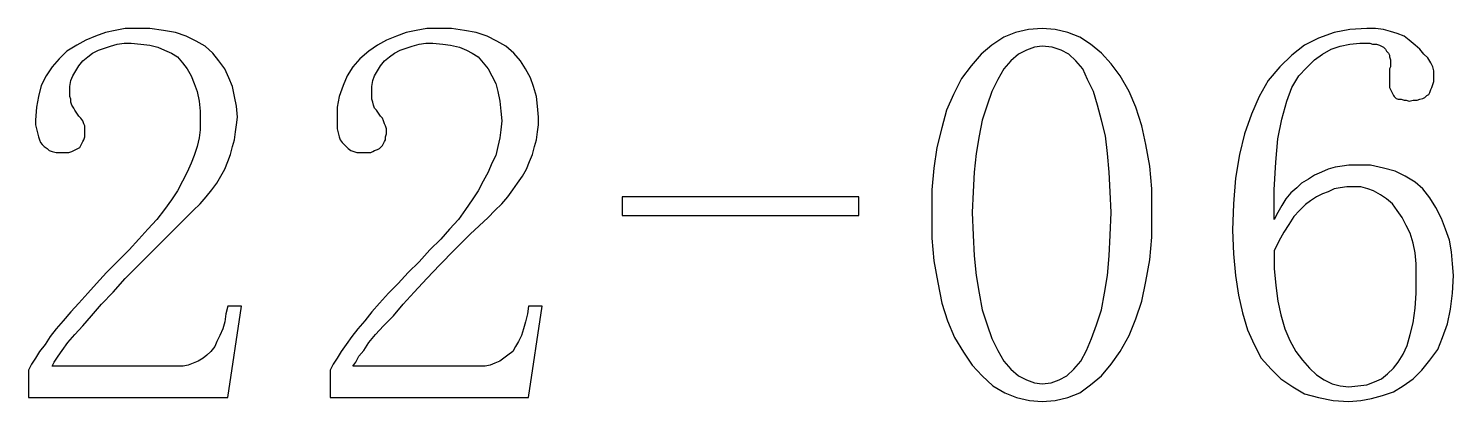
# Model space of a CAD drawing. Extents: x -210 to 210, y -160 to 160.
# Drawn here: x -171.51 to -157.06, y -139.45 to -135.66 of the extents above; entities that cross this region are included whole.
import ezdxf

# ---------------------------------------------------------------- set-up
doc = ezdxf.new("R2010")
doc.units = 0
doc.header["$MEASUREMENT"] = 0
doc.layers.get('0').update_dxf_attribs({"linetype": 'CONTINUOUS'})

msp = doc.modelspace()

# ---------------------------------------------------------------- linework, layer by layer
for points in [[(-169.77, -136.5), (-169.77, -136.6), (-169.77, -136.6), (-169.77, -136.69), (-169.77, -136.69), (-169.78, -136.77), (-169.78, -136.77), (-169.8, -136.86), (-169.8, -136.86), (-169.83, -136.95), (-169.83, -136.95), (-169.86, -137.03), (-169.86, -137.03), (-169.9, -137.12), (-169.9, -137.12), (-169.95, -137.21), (-169.95, -137.21), (-170, -137.31), (-170, -137.31), (-170.06, -137.4), (-170.06, -137.4), (-170.13, -137.5), (-170.13, -137.5), (-170.21, -137.6), (-170.21, -137.6), (-170.3, -137.7), (-170.3, -137.7), (-170.39, -137.8), (-170.39, -137.8), (-170.49, -137.91), (-170.49, -137.91), (-170.61, -138.03), (-170.61, -138.03), (-170.72, -138.14), (-170.72, -138.14), (-170.82, -138.25), (-170.82, -138.25), (-170.91, -138.35), (-170.91, -138.35), (-171, -138.45), (-171, -138.45), (-171.08, -138.54), (-171.08, -138.54), (-171.16, -138.63), (-171.16, -138.63), (-171.23, -138.71), (-171.23, -138.71), (-171.29, -138.79), (-171.29, -138.79), (-171.34, -138.87), (-171.34, -138.87), (-171.4, -138.94), (-171.4, -138.94), (-171.44, -139.01), (-171.44, -139.01), (-171.48, -139.07), (-171.48, -139.07), (-171.51, -139.13), (-171.51, -139.13), (-171.51, -139.41), (-171.51, -139.41), (-169.49, -139.41), (-169.49, -139.41), (-169.35, -138.48), (-169.35, -138.48), (-169.49, -138.48), (-169.49, -138.48), (-169.51, -138.56), (-169.51, -138.56), (-169.52, -138.64), (-169.52, -138.64), (-169.54, -138.71), (-169.54, -138.71), (-169.57, -138.78), (-169.57, -138.78), (-169.6, -138.84), (-169.6, -138.84), (-169.62, -138.89), (-169.62, -138.89), (-169.66, -138.94), (-169.66, -138.94), (-169.7, -138.98), (-169.7, -138.98), (-169.74, -139.01), (-169.74, -139.01), (-169.79, -139.04), (-169.79, -139.04), (-169.84, -139.06), (-169.84, -139.06), (-169.89, -139.08), (-169.89, -139.08), (-169.94, -139.09), (-169.94, -139.09), (-169.99, -139.09), (-169.99, -139.09), (-171.27, -139.09), (-171.27, -139.09), (-171.25, -139.05), (-171.25, -139.05), (-171.21, -138.99), (-171.21, -138.99), (-171.17, -138.93), (-171.17, -138.93), (-171.11, -138.85), (-171.11, -138.85), (-171.04, -138.77), (-171.04, -138.77), (-170.96, -138.68), (-170.96, -138.68), (-170.87, -138.58), (-170.87, -138.58), (-170.77, -138.46), (-170.77, -138.46), (-170.65, -138.34), (-170.65, -138.34), (-170.53, -138.2), (-170.53, -138.2), (-170.39, -138.06), (-170.39, -138.06), (-170.24, -137.91), (-170.24, -137.91), (-170.08, -137.75), (-170.08, -137.75), (-169.91, -137.58), (-169.91, -137.58), (-169.84, -137.51), (-169.84, -137.51), (-169.77, -137.44), (-169.77, -137.44), (-169.71, -137.37), (-169.71, -137.37), (-169.65, -137.3), (-169.65, -137.3), (-169.6, -137.23), (-169.6, -137.23), (-169.56, -137.16), (-169.56, -137.16), (-169.52, -137.09), (-169.52, -137.09), (-169.49, -137.01), (-169.49, -137.01), (-169.46, -136.94), (-169.46, -136.94), (-169.44, -136.86), (-169.44, -136.86), (-169.42, -136.79), (-169.42, -136.79), (-169.41, -136.71), (-169.41, -136.71), (-169.4, -136.64), (-169.4, -136.64), (-169.39, -136.56), (-169.39, -136.56), (-169.4, -136.45), (-169.4, -136.45), (-169.42, -136.35), (-169.42, -136.35), (-169.44, -136.25), (-169.44, -136.25), (-169.48, -136.16), (-169.48, -136.16), (-169.52, -136.07), (-169.52, -136.07), (-169.58, -135.99), (-169.58, -135.99), (-169.64, -135.91), (-169.64, -135.91), (-169.72, -135.84), (-169.72, -135.84), (-169.81, -135.79), (-169.81, -135.79), (-169.91, -135.74), (-169.91, -135.74), (-170.02, -135.7), (-170.02, -135.7), (-170.14, -135.68), (-170.14, -135.68), (-170.28, -135.66), (-170.28, -135.66), (-170.42, -135.66), (-170.42, -135.66), (-170.53, -135.66), (-170.53, -135.66), (-170.63, -135.68), (-170.63, -135.68), (-170.73, -135.7), (-170.73, -135.7), (-170.83, -135.74), (-170.83, -135.74), (-170.93, -135.78), (-170.93, -135.78), (-171.02, -135.83), (-171.02, -135.83), (-171.12, -135.89), (-171.12, -135.89), (-171.2, -135.97), (-171.2, -135.97), (-171.27, -136.05), (-171.27, -136.05), (-171.33, -136.14), (-171.33, -136.14), (-171.38, -136.24), (-171.38, -136.24), (-171.41, -136.35), (-171.41, -136.35), (-171.43, -136.46), (-171.43, -136.46), (-171.44, -136.59), (-171.44, -136.59), (-171.44, -136.64), (-171.44, -136.64), (-171.43, -136.68), (-171.43, -136.68), (-171.42, -136.72), (-171.42, -136.72), (-171.41, -136.76), (-171.41, -136.76), (-171.4, -136.79), (-171.4, -136.79), (-171.39, -136.82), (-171.39, -136.82), (-171.37, -136.84), (-171.37, -136.84), (-171.35, -136.86), (-171.35, -136.86), (-171.32, -136.88), (-171.32, -136.88), (-171.3, -136.9), (-171.3, -136.9), (-171.27, -136.91), (-171.27, -136.91), (-171.23, -136.92), (-171.23, -136.92), (-171.2, -136.92), (-171.2, -136.92), (-171.16, -136.92), (-171.16, -136.92), (-171.13, -136.92), (-171.13, -136.92), (-171.1, -136.92), (-171.1, -136.92), (-171.07, -136.91), (-171.07, -136.91), (-171.05, -136.9), (-171.05, -136.9), (-171.03, -136.89), (-171.03, -136.89), (-171.01, -136.88), (-171.01, -136.88), (-170.99, -136.87), (-170.99, -136.87), (-170.98, -136.85), (-170.98, -136.85), (-170.97, -136.83), (-170.97, -136.83), (-170.96, -136.81), (-170.96, -136.81), (-170.95, -136.79), (-170.95, -136.79), (-170.94, -136.76), (-170.94, -136.76), (-170.94, -136.73), (-170.94, -136.73), (-170.94, -136.7), (-170.94, -136.7), (-170.94, -136.68), (-170.94, -136.68), (-170.94, -136.65), (-170.94, -136.65), (-170.95, -136.63), (-170.95, -136.63), (-170.96, -136.6), (-170.96, -136.6), (-170.98, -136.57), (-170.98, -136.57), (-171, -136.55), (-171, -136.55), (-171.02, -136.52), (-171.02, -136.52), (-171.04, -136.49), (-171.04, -136.49), (-171.05, -136.47), (-171.05, -136.47), (-171.07, -136.44), (-171.07, -136.44), (-171.08, -136.41), (-171.08, -136.41), (-171.08, -136.38), (-171.08, -136.38), (-171.09, -136.35), (-171.09, -136.35), (-171.09, -136.31), (-171.09, -136.31), (-171.09, -136.25), (-171.09, -136.25), (-171.08, -136.19), (-171.08, -136.19), (-171.06, -136.14), (-171.06, -136.14), (-171.03, -136.09), (-171.03, -136.09), (-171, -136.04), (-171, -136.04), (-170.96, -135.99), (-170.96, -135.99), (-170.91, -135.95), (-170.91, -135.95), (-170.86, -135.91), (-170.86, -135.91), (-170.8, -135.88), (-170.8, -135.88), (-170.74, -135.86), (-170.74, -135.86), (-170.68, -135.84), (-170.68, -135.84), (-170.61, -135.82), (-170.61, -135.82), (-170.54, -135.81), (-170.54, -135.81), (-170.47, -135.81), (-170.47, -135.81), (-170.37, -135.82), (-170.37, -135.82), (-170.28, -135.83), (-170.28, -135.83), (-170.2, -135.85), (-170.2, -135.85), (-170.13, -135.88), (-170.13, -135.88), (-170.06, -135.91), (-170.06, -135.91), (-170, -135.95), (-170, -135.95), (-169.95, -136.01), (-169.95, -136.01), (-169.9, -136.07), (-169.9, -136.07), (-169.86, -136.14), (-169.86, -136.14), (-169.83, -136.22), (-169.83, -136.22), (-169.8, -136.3), (-169.8, -136.3), (-169.78, -136.4), (-169.78, -136.4), (-169.77, -136.5)], [(-166.72, -136.5), (-166.71, -136.6), (-166.71, -136.6), (-166.72, -136.69), (-166.72, -136.69), (-166.73, -136.77), (-166.73, -136.77), (-166.75, -136.86), (-166.75, -136.86), (-166.77, -136.95), (-166.77, -136.95), (-166.81, -137.03), (-166.81, -137.03), (-166.85, -137.12), (-166.85, -137.12), (-166.9, -137.21), (-166.9, -137.21), (-166.95, -137.31), (-166.95, -137.31), (-167.01, -137.4), (-167.01, -137.4), (-167.08, -137.5), (-167.08, -137.5), (-167.15, -137.6), (-167.15, -137.6), (-167.24, -137.7), (-167.24, -137.7), (-167.33, -137.8), (-167.33, -137.8), (-167.44, -137.91), (-167.44, -137.91), (-167.55, -138.03), (-167.55, -138.03), (-167.66, -138.14), (-167.66, -138.14), (-167.76, -138.25), (-167.76, -138.25), (-167.86, -138.35), (-167.86, -138.35), (-167.95, -138.45), (-167.95, -138.45), (-168.03, -138.54), (-168.03, -138.54), (-168.1, -138.63), (-168.1, -138.63), (-168.17, -138.71), (-168.17, -138.71), (-168.23, -138.79), (-168.23, -138.79), (-168.29, -138.87), (-168.29, -138.87), (-168.34, -138.94), (-168.34, -138.94), (-168.38, -139.01), (-168.38, -139.01), (-168.42, -139.07), (-168.42, -139.07), (-168.45, -139.13), (-168.45, -139.13), (-168.45, -139.41), (-168.45, -139.41), (-166.44, -139.41), (-166.44, -139.41), (-166.3, -138.48), (-166.3, -138.48), (-166.44, -138.48), (-166.44, -138.48), (-166.45, -138.56), (-166.45, -138.56), (-166.47, -138.64), (-166.47, -138.64), (-166.49, -138.71), (-166.49, -138.71), (-166.51, -138.78), (-166.51, -138.78), (-166.54, -138.84), (-166.54, -138.84), (-166.57, -138.89), (-166.57, -138.89), (-166.6, -138.94), (-166.6, -138.94), (-166.65, -138.98), (-166.65, -138.98), (-166.69, -139.01), (-166.69, -139.01), (-166.73, -139.04), (-166.73, -139.04), (-166.78, -139.06), (-166.78, -139.06), (-166.83, -139.08), (-166.83, -139.08), (-166.88, -139.09), (-166.88, -139.09), (-166.94, -139.09), (-166.94, -139.09), (-168.22, -139.09), (-168.22, -139.09), (-168.19, -139.05), (-168.19, -139.05), (-168.16, -138.99), (-168.16, -138.99), (-168.11, -138.93), (-168.11, -138.93), (-168.06, -138.85), (-168.06, -138.85), (-167.99, -138.77), (-167.99, -138.77), (-167.91, -138.68), (-167.91, -138.68), (-167.81, -138.58), (-167.81, -138.58), (-167.71, -138.46), (-167.71, -138.46), (-167.6, -138.34), (-167.6, -138.34), (-167.47, -138.2), (-167.47, -138.2), (-167.34, -138.06), (-167.34, -138.06), (-167.19, -137.91), (-167.19, -137.91), (-167.03, -137.75), (-167.03, -137.75), (-166.85, -137.58), (-166.85, -137.58), (-166.78, -137.51), (-166.78, -137.51), (-166.71, -137.44), (-166.71, -137.44), (-166.65, -137.37), (-166.65, -137.37), (-166.6, -137.3), (-166.6, -137.3), (-166.55, -137.23), (-166.55, -137.23), (-166.5, -137.16), (-166.5, -137.16), (-166.46, -137.09), (-166.46, -137.09), (-166.43, -137.01), (-166.43, -137.01), (-166.4, -136.94), (-166.4, -136.94), (-166.38, -136.86), (-166.38, -136.86), (-166.36, -136.79), (-166.36, -136.79), (-166.35, -136.71), (-166.35, -136.71), (-166.34, -136.64), (-166.34, -136.64), (-166.34, -136.56), (-166.34, -136.56), (-166.35, -136.45), (-166.35, -136.45), (-166.36, -136.35), (-166.36, -136.35), (-166.39, -136.25), (-166.39, -136.25), (-166.42, -136.16), (-166.42, -136.16), (-166.47, -136.07), (-166.47, -136.07), (-166.52, -135.99), (-166.52, -135.99), (-166.59, -135.91), (-166.59, -135.91), (-166.67, -135.84), (-166.67, -135.84), (-166.76, -135.79), (-166.76, -135.79), (-166.86, -135.74), (-166.86, -135.74), (-166.97, -135.7), (-166.97, -135.7), (-167.09, -135.68), (-167.09, -135.68), (-167.22, -135.66), (-167.22, -135.66), (-167.37, -135.66), (-167.37, -135.66), (-167.47, -135.66), (-167.47, -135.66), (-167.58, -135.68), (-167.58, -135.68), (-167.68, -135.7), (-167.68, -135.7), (-167.78, -135.74), (-167.78, -135.74), (-167.88, -135.78), (-167.88, -135.78), (-167.97, -135.83), (-167.97, -135.83), (-168.06, -135.89), (-168.06, -135.89), (-168.15, -135.97), (-168.15, -135.97), (-168.22, -136.05), (-168.22, -136.05), (-168.28, -136.14), (-168.28, -136.14), (-168.32, -136.24), (-168.32, -136.24), (-168.36, -136.35), (-168.36, -136.35), (-168.38, -136.46), (-168.38, -136.46), (-168.38, -136.59), (-168.38, -136.59), (-168.38, -136.64), (-168.38, -136.64), (-168.38, -136.68), (-168.38, -136.68), (-168.37, -136.72), (-168.37, -136.72), (-168.36, -136.76), (-168.36, -136.76), (-168.35, -136.79), (-168.35, -136.79), (-168.33, -136.82), (-168.33, -136.82), (-168.31, -136.84), (-168.31, -136.84), (-168.29, -136.86), (-168.29, -136.86), (-168.27, -136.88), (-168.27, -136.88), (-168.24, -136.9), (-168.24, -136.9), (-168.21, -136.91), (-168.21, -136.91), (-168.18, -136.92), (-168.18, -136.92), (-168.14, -136.92), (-168.14, -136.92), (-168.1, -136.92), (-168.1, -136.92), (-168.07, -136.92), (-168.07, -136.92), (-168.04, -136.92), (-168.04, -136.92), (-168.02, -136.91), (-168.02, -136.91), (-168, -136.9), (-168, -136.9), (-167.97, -136.89), (-167.97, -136.89), (-167.95, -136.88), (-167.95, -136.88), (-167.94, -136.87), (-167.94, -136.87), (-167.92, -136.85), (-167.92, -136.85), (-167.91, -136.83), (-167.91, -136.83), (-167.9, -136.81), (-167.9, -136.81), (-167.89, -136.79), (-167.89, -136.79), (-167.89, -136.76), (-167.89, -136.76), (-167.88, -136.73), (-167.88, -136.73), (-167.88, -136.7), (-167.88, -136.7), (-167.88, -136.68), (-167.88, -136.68), (-167.89, -136.65), (-167.89, -136.65), (-167.9, -136.63), (-167.9, -136.63), (-167.91, -136.6), (-167.91, -136.6), (-167.92, -136.57), (-167.92, -136.57), (-167.94, -136.55), (-167.94, -136.55), (-167.96, -136.52), (-167.96, -136.52), (-167.98, -136.49), (-167.98, -136.49), (-168, -136.47), (-168, -136.47), (-168.01, -136.44), (-168.01, -136.44), (-168.02, -136.41), (-168.02, -136.41), (-168.03, -136.38), (-168.03, -136.38), (-168.03, -136.35), (-168.03, -136.35), (-168.03, -136.31), (-168.03, -136.31), (-168.03, -136.25), (-168.03, -136.25), (-168.02, -136.19), (-168.02, -136.19), (-168, -136.14), (-168, -136.14), (-167.97, -136.09), (-167.97, -136.09), (-167.94, -136.04), (-167.94, -136.04), (-167.9, -135.99), (-167.9, -135.99), (-167.85, -135.95), (-167.85, -135.95), (-167.8, -135.91), (-167.8, -135.91), (-167.74, -135.88), (-167.74, -135.88), (-167.68, -135.86), (-167.68, -135.86), (-167.62, -135.84), (-167.62, -135.84), (-167.55, -135.82), (-167.55, -135.82), (-167.48, -135.81), (-167.48, -135.81), (-167.41, -135.81), (-167.41, -135.81), (-167.31, -135.82), (-167.31, -135.82), (-167.23, -135.83), (-167.23, -135.83), (-167.14, -135.85), (-167.14, -135.85), (-167.07, -135.88), (-167.07, -135.88), (-167.01, -135.91), (-167.01, -135.91), (-166.95, -135.95), (-166.95, -135.95), (-166.9, -136.01), (-166.9, -136.01), (-166.85, -136.07), (-166.85, -136.07), (-166.81, -136.14), (-166.81, -136.14), (-166.77, -136.22), (-166.77, -136.22), (-166.75, -136.3), (-166.75, -136.3), (-166.73, -136.4), (-166.73, -136.4), (-166.72, -136.5)], [(-161.36, -139.44), (-161.23, -139.45), (-161.23, -139.45), (-161.1, -139.44), (-161.1, -139.44), (-160.97, -139.41), (-160.97, -139.41), (-160.85, -139.36), (-160.85, -139.36), (-160.74, -139.28), (-160.74, -139.28), (-160.63, -139.19), (-160.63, -139.19), (-160.53, -139.07), (-160.53, -139.07), (-160.44, -138.94), (-160.44, -138.94), (-160.35, -138.78), (-160.35, -138.78), (-160.28, -138.61), (-160.28, -138.61), (-160.22, -138.43), (-160.22, -138.43), (-160.18, -138.23), (-160.18, -138.23), (-160.14, -138.01), (-160.14, -138.01), (-160.12, -137.78), (-160.12, -137.78), (-160.12, -137.53), (-160.12, -137.53), (-160.12, -137.29), (-160.12, -137.29), (-160.14, -137.06), (-160.14, -137.06), (-160.18, -136.84), (-160.18, -136.84), (-160.22, -136.65), (-160.22, -136.65), (-160.28, -136.46), (-160.28, -136.46), (-160.35, -136.3), (-160.35, -136.3), (-160.44, -136.14), (-160.44, -136.14), (-160.53, -136.02), (-160.53, -136.02), (-160.63, -135.91), (-160.63, -135.91), (-160.74, -135.82), (-160.74, -135.82), (-160.85, -135.75), (-160.85, -135.75), (-160.97, -135.7), (-160.97, -135.7), (-161.1, -135.67), (-161.1, -135.67), (-161.23, -135.66), (-161.23, -135.66), (-161.37, -135.67), (-161.37, -135.67), (-161.5, -135.7), (-161.5, -135.7), (-161.62, -135.75), (-161.62, -135.75), (-161.74, -135.83), (-161.74, -135.83), (-161.85, -135.92), (-161.85, -135.92), (-161.95, -136.04), (-161.95, -136.04), (-162.05, -136.17), (-162.05, -136.17), (-162.13, -136.33), (-162.13, -136.33), (-162.2, -136.49), (-162.2, -136.49), (-162.25, -136.67), (-162.25, -136.67), (-162.3, -136.87), (-162.3, -136.87), (-162.33, -137.08), (-162.33, -137.08), (-162.35, -137.3), (-162.35, -137.3), (-162.35, -137.53), (-162.35, -137.53), (-162.35, -137.79), (-162.35, -137.79), (-162.33, -138.02), (-162.33, -138.02), (-162.29, -138.24), (-162.29, -138.24), (-162.25, -138.45), (-162.25, -138.45), (-162.19, -138.63), (-162.19, -138.63), (-162.12, -138.8), (-162.12, -138.8), (-162.03, -138.95), (-162.03, -138.95), (-161.94, -139.08), (-161.94, -139.08), (-161.84, -139.19), (-161.84, -139.19), (-161.73, -139.29), (-161.73, -139.29), (-161.61, -139.36), (-161.61, -139.36), (-161.49, -139.41), (-161.49, -139.41), (-161.36, -139.44)], [(-157.9, -137.05), (-158.05, -137.05), (-158.05, -137.05), (-158.12, -137.05), (-158.12, -137.05), (-158.19, -137.06), (-158.19, -137.06), (-158.26, -137.07), (-158.26, -137.07), (-158.33, -137.09), (-158.33, -137.09), (-158.4, -137.12), (-158.4, -137.12), (-158.47, -137.15), (-158.47, -137.15), (-158.53, -137.19), (-158.53, -137.19), (-158.6, -137.23), (-158.6, -137.23), (-158.65, -137.28), (-158.65, -137.28), (-158.71, -137.33), (-158.71, -137.33), (-158.76, -137.39), (-158.76, -137.39), (-158.8, -137.46), (-158.8, -137.46), (-158.84, -137.53), (-158.84, -137.53), (-158.88, -137.6), (-158.88, -137.6), (-158.88, -137.3), (-158.88, -137.3), (-158.86, -137.02), (-158.86, -137.02), (-158.84, -136.78), (-158.84, -136.78), (-158.8, -136.58), (-158.8, -136.58), (-158.75, -136.4), (-158.75, -136.4), (-158.7, -136.26), (-158.7, -136.26), (-158.63, -136.14), (-158.63, -136.14), (-158.55, -136.06), (-158.55, -136.06), (-158.47, -135.98), (-158.47, -135.98), (-158.39, -135.92), (-158.39, -135.92), (-158.3, -135.87), (-158.3, -135.87), (-158.21, -135.84), (-158.21, -135.84), (-158.11, -135.82), (-158.11, -135.82), (-158.01, -135.81), (-158.01, -135.81), (-157.96, -135.81), (-157.96, -135.81), (-157.91, -135.81), (-157.91, -135.81), (-157.88, -135.82), (-157.88, -135.82), (-157.84, -135.82), (-157.84, -135.82), (-157.81, -135.83), (-157.81, -135.83), (-157.79, -135.84), (-157.79, -135.84), (-157.77, -135.85), (-157.77, -135.85), (-157.75, -135.87), (-157.75, -135.87), (-157.74, -135.89), (-157.74, -135.89), (-157.72, -135.91), (-157.72, -135.91), (-157.71, -135.93), (-157.71, -135.93), (-157.71, -135.95), (-157.71, -135.95), (-157.7, -135.98), (-157.7, -135.98), (-157.7, -136.01), (-157.7, -136.01), (-157.7, -136.02), (-157.7, -136.02), (-157.7, -136.03), (-157.7, -136.03), (-157.7, -136.04), (-157.7, -136.04), (-157.7, -136.05), (-157.7, -136.05), (-157.71, -136.07), (-157.71, -136.07), (-157.71, -136.08), (-157.71, -136.08), (-157.71, -136.09), (-157.71, -136.09), (-157.71, -136.1), (-157.71, -136.1), (-157.71, -136.11), (-157.71, -136.11), (-157.71, -136.12), (-157.71, -136.12), (-157.71, -136.14), (-157.71, -136.14), (-157.71, -136.15), (-157.71, -136.15), (-157.71, -136.16), (-157.71, -136.16), (-157.71, -136.17), (-157.71, -136.17), (-157.71, -136.2), (-157.71, -136.2), (-157.71, -136.23), (-157.71, -136.23), (-157.71, -136.26), (-157.71, -136.26), (-157.7, -136.28), (-157.7, -136.28), (-157.69, -136.3), (-157.69, -136.3), (-157.68, -136.32), (-157.68, -136.32), (-157.67, -136.34), (-157.67, -136.34), (-157.66, -136.35), (-157.66, -136.35), (-157.64, -136.37), (-157.64, -136.37), (-157.62, -136.38), (-157.62, -136.38), (-157.59, -136.38), (-157.59, -136.38), (-157.56, -136.39), (-157.56, -136.39), (-157.54, -136.39), (-157.54, -136.39), (-157.51, -136.4), (-157.51, -136.4), (-157.47, -136.39), (-157.47, -136.39), (-157.43, -136.39), (-157.43, -136.39), (-157.4, -136.38), (-157.4, -136.38), (-157.37, -136.37), (-157.37, -136.37), (-157.35, -136.36), (-157.35, -136.36), (-157.33, -136.34), (-157.33, -136.34), (-157.31, -136.33), (-157.31, -136.33), (-157.3, -136.31), (-157.3, -136.31), (-157.29, -136.28), (-157.29, -136.28), (-157.28, -136.26), (-157.28, -136.26), (-157.27, -136.23), (-157.27, -136.23), (-157.26, -136.2), (-157.26, -136.2), (-157.26, -136.17), (-157.26, -136.17), (-157.26, -136.13), (-157.26, -136.13), (-157.26, -136.09), (-157.26, -136.09), (-157.27, -136.05), (-157.27, -136.05), (-157.29, -136.01), (-157.29, -136.01), (-157.32, -135.96), (-157.32, -135.96), (-157.36, -135.92), (-157.36, -135.92), (-157.4, -135.87), (-157.4, -135.87), (-157.45, -135.83), (-157.45, -135.83), (-157.51, -135.78), (-157.51, -135.78), (-157.56, -135.74), (-157.56, -135.74), (-157.63, -135.71), (-157.63, -135.71), (-157.7, -135.69), (-157.7, -135.69), (-157.77, -135.67), (-157.77, -135.67), (-157.85, -135.66), (-157.85, -135.66), (-157.94, -135.66), (-157.94, -135.66), (-158.11, -135.67), (-158.11, -135.67), (-158.27, -135.7), (-158.27, -135.7), (-158.43, -135.76), (-158.43, -135.76), (-158.57, -135.83), (-158.57, -135.83), (-158.7, -135.93), (-158.7, -135.93), (-158.82, -136.05), (-158.82, -136.05), (-158.94, -136.19), (-158.94, -136.19), (-159.03, -136.35), (-159.03, -136.35), (-159.11, -136.53), (-159.11, -136.53), (-159.18, -136.73), (-159.18, -136.73), (-159.23, -136.94), (-159.23, -136.94), (-159.27, -137.18), (-159.27, -137.18), (-159.29, -137.44), (-159.29, -137.44), (-159.3, -137.71), (-159.3, -137.71), (-159.29, -137.95), (-159.29, -137.95), (-159.27, -138.17), (-159.27, -138.17), (-159.24, -138.37), (-159.24, -138.37), (-159.2, -138.55), (-159.2, -138.55), (-159.15, -138.72), (-159.15, -138.72), (-159.08, -138.87), (-159.08, -138.87), (-159.01, -139.01), (-159.01, -139.01), (-158.91, -139.12), (-158.91, -139.12), (-158.81, -139.22), (-158.81, -139.22), (-158.69, -139.3), (-158.69, -139.3), (-158.57, -139.37), (-158.57, -139.37), (-158.43, -139.41), (-158.43, -139.41), (-158.28, -139.44), (-158.28, -139.44), (-158.12, -139.45), (-158.12, -139.45), (-158, -139.44), (-158, -139.44), (-157.89, -139.42), (-157.89, -139.42), (-157.78, -139.39), (-157.78, -139.39), (-157.67, -139.35), (-157.67, -139.35), (-157.57, -139.29), (-157.57, -139.29), (-157.47, -139.22), (-157.47, -139.22), (-157.38, -139.13), (-157.38, -139.13), (-157.3, -139.03), (-157.3, -139.03), (-157.22, -138.92), (-157.22, -138.92), (-157.17, -138.8), (-157.17, -138.8), (-157.12, -138.66), (-157.12, -138.66), (-157.09, -138.51), (-157.09, -138.51), (-157.07, -138.35), (-157.07, -138.35), (-157.06, -138.17), (-157.06, -138.17), (-157.07, -138.05), (-157.07, -138.05), (-157.08, -137.93), (-157.08, -137.93), (-157.1, -137.81), (-157.1, -137.81), (-157.14, -137.7), (-157.14, -137.7), (-157.18, -137.59), (-157.18, -137.59), (-157.24, -137.48), (-157.24, -137.48), (-157.3, -137.38), (-157.3, -137.38), (-157.37, -137.29), (-157.37, -137.29), (-157.45, -137.22), (-157.45, -137.22), (-157.55, -137.16), (-157.55, -137.16), (-157.65, -137.11), (-157.65, -137.11), (-157.77, -137.08), (-157.77, -137.08), (-157.9, -137.05)], [(-161.23, -135.84), (-161.31, -135.85), (-161.31, -135.85), (-161.39, -135.88), (-161.39, -135.88), (-161.47, -135.92), (-161.47, -135.92), (-161.55, -135.99), (-161.55, -135.99), (-161.62, -136.07), (-161.62, -136.07), (-161.68, -136.18), (-161.68, -136.18), (-161.74, -136.3), (-161.74, -136.3), (-161.79, -136.44), (-161.79, -136.44), (-161.84, -136.59), (-161.84, -136.59), (-161.87, -136.75), (-161.87, -136.75), (-161.9, -136.93), (-161.9, -136.93), (-161.92, -137.12), (-161.92, -137.12), (-161.93, -137.32), (-161.93, -137.32), (-161.94, -137.53), (-161.94, -137.53), (-161.93, -137.76), (-161.93, -137.76), (-161.92, -137.97), (-161.92, -137.97), (-161.9, -138.17), (-161.9, -138.17), (-161.87, -138.35), (-161.87, -138.35), (-161.84, -138.52), (-161.84, -138.52), (-161.79, -138.67), (-161.79, -138.67), (-161.74, -138.81), (-161.74, -138.81), (-161.68, -138.93), (-161.68, -138.93), (-161.62, -139.04), (-161.62, -139.04), (-161.55, -139.12), (-161.55, -139.12), (-161.47, -139.19), (-161.47, -139.19), (-161.39, -139.23), (-161.39, -139.23), (-161.31, -139.26), (-161.31, -139.26), (-161.23, -139.27), (-161.23, -139.27), (-161.14, -139.26), (-161.14, -139.26), (-161.06, -139.23), (-161.06, -139.23), (-160.98, -139.19), (-160.98, -139.19), (-160.91, -139.12), (-160.91, -139.12), (-160.84, -139.04), (-160.84, -139.04), (-160.78, -138.93), (-160.78, -138.93), (-160.73, -138.81), (-160.73, -138.81), (-160.68, -138.67), (-160.68, -138.67), (-160.63, -138.52), (-160.63, -138.52), (-160.6, -138.35), (-160.6, -138.35), (-160.57, -138.17), (-160.57, -138.17), (-160.55, -137.97), (-160.55, -137.97), (-160.54, -137.76), (-160.54, -137.76), (-160.53, -137.53), (-160.53, -137.53), (-160.54, -137.32), (-160.54, -137.32), (-160.55, -137.12), (-160.55, -137.12), (-160.57, -136.93), (-160.57, -136.93), (-160.59, -136.75), (-160.59, -136.75), (-160.63, -136.59), (-160.63, -136.59), (-160.67, -136.44), (-160.67, -136.44), (-160.71, -136.3), (-160.71, -136.3), (-160.77, -136.18), (-160.77, -136.18), (-160.82, -136.07), (-160.82, -136.07), (-160.89, -135.99), (-160.89, -135.99), (-160.96, -135.92), (-160.96, -135.92), (-161.04, -135.88), (-161.04, -135.88), (-161.13, -135.85), (-161.13, -135.85), (-161.23, -135.84)], [(-158.88, -137.92), (-158.88, -138.1), (-158.88, -138.1), (-158.86, -138.27), (-158.86, -138.27), (-158.84, -138.43), (-158.84, -138.43), (-158.81, -138.57), (-158.81, -138.57), (-158.77, -138.71), (-158.77, -138.71), (-158.72, -138.83), (-158.72, -138.83), (-158.66, -138.94), (-158.66, -138.94), (-158.59, -139.03), (-158.59, -139.03), (-158.52, -139.11), (-158.52, -139.11), (-158.45, -139.18), (-158.45, -139.18), (-158.37, -139.23), (-158.37, -139.23), (-158.29, -139.27), (-158.29, -139.27), (-158.21, -139.29), (-158.21, -139.29), (-158.12, -139.3), (-158.12, -139.3), (-158.03, -139.29), (-158.03, -139.29), (-157.94, -139.28), (-157.94, -139.28), (-157.86, -139.25), (-157.86, -139.25), (-157.79, -139.22), (-157.79, -139.22), (-157.73, -139.17), (-157.73, -139.17), (-157.67, -139.11), (-157.67, -139.11), (-157.62, -139.05), (-157.62, -139.05), (-157.57, -138.97), (-157.57, -138.97), (-157.53, -138.88), (-157.53, -138.88), (-157.5, -138.77), (-157.5, -138.77), (-157.47, -138.65), (-157.47, -138.65), (-157.45, -138.5), (-157.45, -138.5), (-157.44, -138.35), (-157.44, -138.35), (-157.44, -138.17), (-157.44, -138.17), (-157.44, -138.05), (-157.44, -138.05), (-157.45, -137.94), (-157.45, -137.94), (-157.47, -137.84), (-157.47, -137.84), (-157.5, -137.74), (-157.5, -137.74), (-157.54, -137.66), (-157.54, -137.66), (-157.58, -137.58), (-157.58, -137.58), (-157.63, -137.51), (-157.63, -137.51), (-157.68, -137.44), (-157.68, -137.44), (-157.74, -137.39), (-157.74, -137.39), (-157.8, -137.35), (-157.8, -137.35), (-157.87, -137.31), (-157.87, -137.31), (-157.93, -137.29), (-157.93, -137.29), (-158, -137.27), (-158, -137.27), (-158.08, -137.27), (-158.08, -137.27), (-158.14, -137.27), (-158.14, -137.27), (-158.21, -137.28), (-158.21, -137.28), (-158.27, -137.29), (-158.27, -137.29), (-158.33, -137.32), (-158.33, -137.32), (-158.39, -137.34), (-158.39, -137.34), (-158.45, -137.37), (-158.45, -137.37), (-158.51, -137.41), (-158.51, -137.41), (-158.56, -137.45), (-158.56, -137.45), (-158.62, -137.51), (-158.62, -137.51), (-158.68, -137.57), (-158.68, -137.57), (-158.73, -137.65), (-158.73, -137.65), (-158.78, -137.73), (-158.78, -137.73), (-158.83, -137.82), (-158.83, -137.82), (-158.88, -137.92)], [(-165.49, -137.37), (-165.49, -137.56), (-165.49, -137.56), (-163.09, -137.56), (-163.09, -137.56), (-163.09, -137.37), (-163.09, -137.37), (-165.49, -137.37)]]:
    msp.add_lwpolyline(points)

doc.saveas('drawing.dxf')
